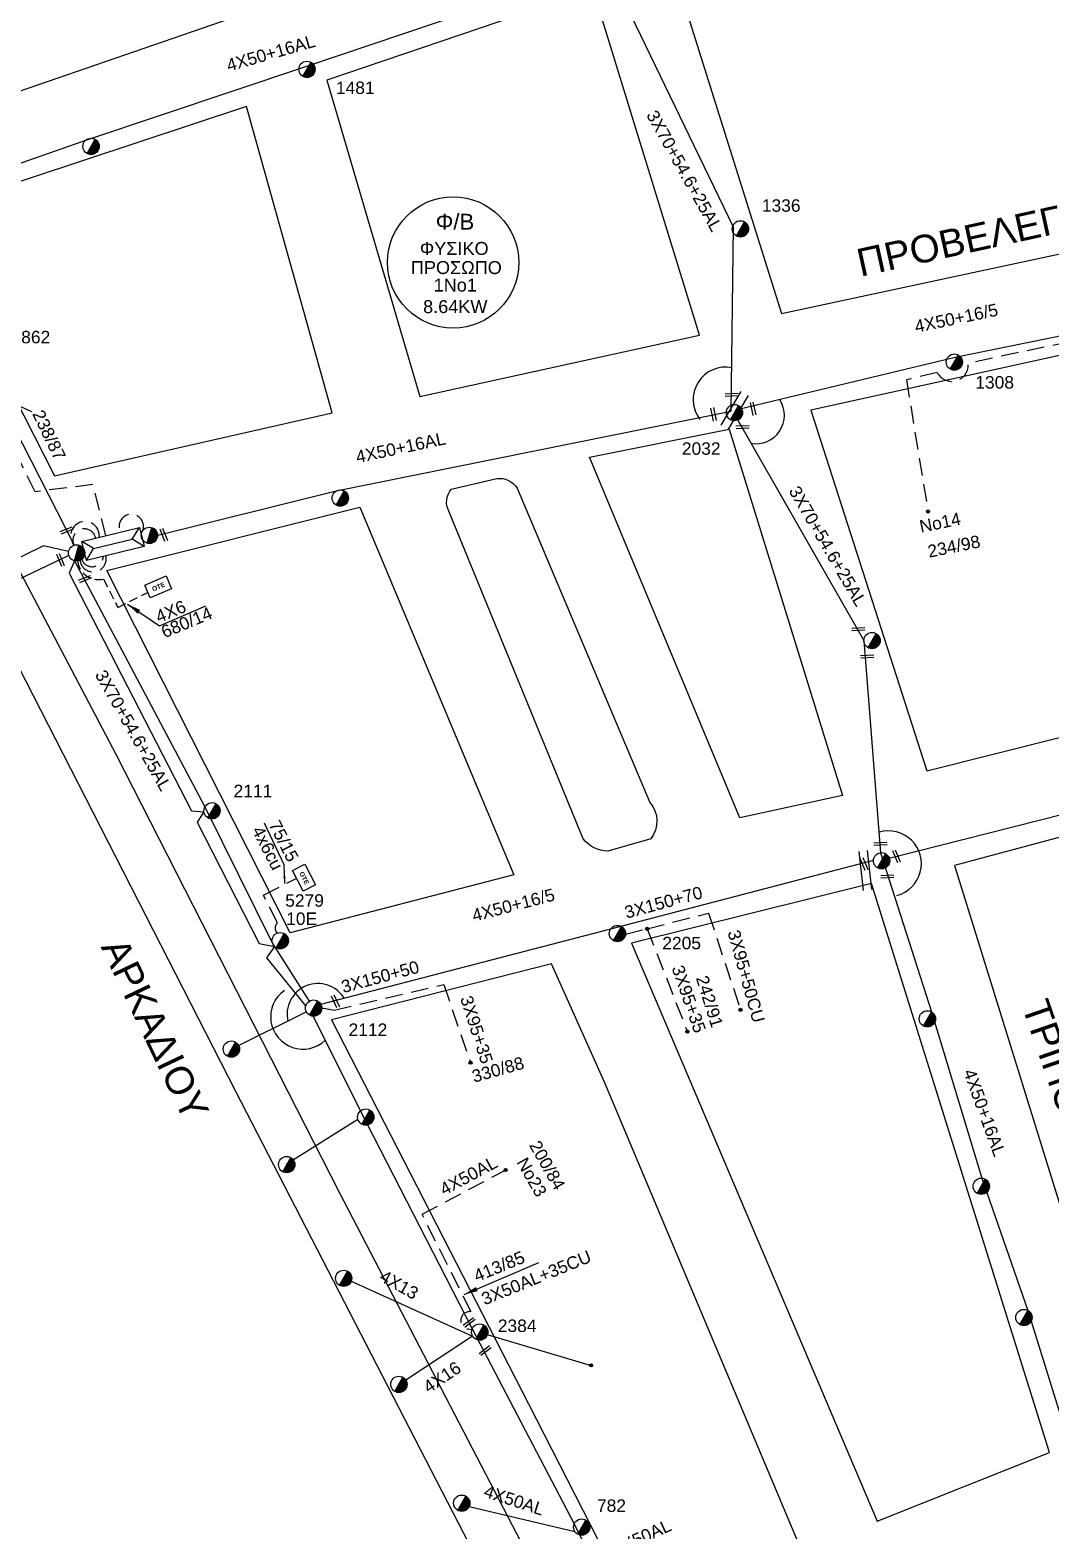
# Model space of a CAD drawing. Header units: millimetres. Extents: x 839 to 3144, y 747 to 1790.
# Drawn here: x 1235.1 to 1382.5, y 1375.4 to 1592.2 of the extents above; entities that cross this region are included whole.
import ezdxf
from ezdxf.enums import TextEntityAlignment as Align

# ---------------------------------------------------------------- set-up
doc = ezdxf.new("R2010")
doc.units = ezdxf.units.MM
doc.linetypes.add('DASHED', pattern=[19.05, 12.7, -6.35])
for name, color, linetype in [('Pillar OTE', 7, 'Continuous'), ('Γέφυρες Εναερίου Δικτύου', 7, 'DASHED'), ('Γυμνά εναέρια ΧΤ (3Φ)   4x16AL', 7, 'Continuous'), ('Γυμνά εναέρια ΧΤ και ΦΟΠ (3Φ)   4x50+16AL', 7, 'Continuous'), ('Επιγραφές - Σχήματα', 7, 'Continuous'), ('Καλώδια ΧΤ   3x150+50AL', 7, 'DASHED'), ('Καλώδια ΧΤ   3x150+70AL', 7, 'DASHED'), ('Καλώδια ΧΤ   3x95+35CU', 7, 'DASHED'), ('Καλώδια ΧΤ   3x95+50CU', 7, 'DASHED'), ('Καλώδια ΧΤ   4x16AL', 7, 'DASHED'), ('Καλώδια ΧΤ   4x50AL', 7, 'DASHED'), ('Μηχανική τομή', 7, 'Continuous'), ('Στύλος ΦΜ', 7, 'Continuous'), ('Στύλος ΦΜ @ 1', 7, 'Continuous'), ('Συνδέσεις', 7, 'Continuous'), ('Συνεστραμμένα ΧΤ   3x70+54.6+25AL', 7, 'SYN_LINE'), ('Τομή', 7, 'Continuous'), ('Υποσταθμός εναέριος 2 στύλων', 7, 'Continuous'), ('Υποσταθμός πόλεως', 7, 'Continuous'), ('Υπόβαθρο ΔΕΗ', 7, 'Continuous'), ('Υπόγεια καλώδια Παροχών ΧΤ   4x50AL', 7, 'DASHED'), ('Υπόγεια καλώδια Παροχών ΧΤ   4x6', 7, 'DASHED')]:
    doc.layers.add(name, color=color, linetype=linetype)
doc.styles.add('ar', font='ARIAL.TTF')
doc.styles.get("Standard").update_dxf_attribs({"font": 'ARIAL.TTF'})
doc.linetypes.add('SYN_LINE', pattern='A,0.5,-0.0001,["/\\/\\/\\/",Standard,S=0.1,R=0,X=0,Y=-0.05],-0.25', length=0.7501)
doc.dimstyles.new('ISO-25', dxfattribs={"dimtxt": 2.5, "dimasz": 2.5, "dimexe": 1.25, "dimexo": 0.625, "dimtad": 1, "dimtxsty": 'Standard', "dimcen": 2.5, "dimadec": 0, "dimazin": 0, "dimtfac": 1, "dimtmove": 0, "dimatfit": 3, "dimfxl": 1, "dimarcsym": 0})

# ---------------------------------------------------------------- blocks, each defined once
blk = doc.blocks.new('ΥΠΑΡΧΩΝ ΤΣΙΜΕΝΤΕΝΙΟΣ ΣΤΥΛΟΣ')
at = {"layer": 'Στύλος ΦΜ'}
blk.add_hatch(color=7, dxfattribs=at).paths.add_polyline_path([(-1.29, -2.28, 0.574793), (2.62, 0, 0.268822), (1.3, 2.27)])
at = {"layer": 'Στύλος ΦΜ', "color": 7}
blk.add_line((-1.29, -2.28), (1.3, 2.27), dxfattribs=at)
blk.add_circle((0, 0), 2.62, dxfattribs=at)
at = {"layer": 'Στύλος ΦΜ', "flags": 4}
for tag, p in [('ΑΡΙΘΜΟΣ', (-4.68, 8.05)), ('ΤΥΠΟΣ', (-4.91, 3.03))]:
    blk.add_attdef(tag, p, '', height=4, dxfattribs=at)
blk = doc.blocks.new('ΤΟΜΗ')
at = {"layer": 'Τομή', "ltscale": 40}
for p, q in [((-5.68, 0), (5.68, 0)), ((5.68, -2.33), (-5.68, -2.33))]:
    blk.add_line(p, q, dxfattribs=at)
blk = doc.blocks.new('ΥΠΟΣΤΑΘΜΟΣ ΕΝΑΕΡΙΟΣ ΕΠΙ 2 ΣΤΥΛΩΝ')
at = {"layer": 'Υποσταθμός εναέριος 2 στύλων', "linetype": 'Continuous'}
for points in [[(-11.97, -2.11, 0.574793), (-8.45, -0.07, 0.268822), (-9.64, 1.98)], [(9.68, -2.15, 0.574793), (13.19, -0.1, 0.268822), (12.01, 1.95)]]:
    blk.add_hatch(color=256, dxfattribs=at).paths.add_polyline_path(points)
for p, q in [((-11.97, -2.11), (-9.64, 1.98)), ((9.68, -2.15), (12.01, 1.95))]:
    blk.add_line(p, q, dxfattribs=at)
for centre in [(-10.81, -0.07), (10.84, -0.1)]:
    blk.add_circle(centre, 2.36, dxfattribs=at)
at = {"layer": 'Υποσταθμός πόλεως', "linetype": 'Continuous', "ltscale": 40}
blk.add_lwpolyline([(-8.57, 2.82), (8.57, 2.82), (8.57, -2.82), (-8.57, -2.82)], close=True, dxfattribs=at)
for points in [[(-5.75, 0), (-8.57, 2.82)], [(-8.57, -2.82), (-5.75, 0)], [(-5.75, 0), (5.75, 0)], [(5.75, 0), (8.57, 2.82)], [(8.57, -2.82), (5.75, 0)]]:
    blk.add_lwpolyline(points, dxfattribs=at)
at = {"layer": 'Υποσταθμός εναέριος 2 στύλων', "ltscale": 40, "flags": 1}
for tag, p in [('ΜΕΤΑΣΧΗΜΑΤΙΣΜΟΣ', (14.09, 2.51)), ('ΙΣΧΥΣ', (14.07, -0.28)), ('ΑΡΙΘΜΟΣ', (14.19, -3))]:
    blk.add_attdef(tag, p, '', height=1.8, dxfattribs=at)
blk = doc.blocks.new('ΜΗΧΑΝΙΚΗ ΤΟΜΗ')
at = {"layer": 'Μηχανική τομή', "ltscale": 40}
for p, q in [((-1.89, 0.78), (1.89, 0.78)), ((1.89, 0), (-1.89, 0))]:
    blk.add_line(p, q, dxfattribs=at)
blk = doc.blocks.new('A$C3F94617C')
at = {"layer": 'Μηχανική τομή', "xscale": 0.5, "yscale": 0.5, "zscale": 0.5}
blk.add_blockref('ΜΗΧΑΝΙΚΗ ΤΟΜΗ', (0.95, 0), dxfattribs=at)
blk = doc.blocks.new('_ΣΥΝΔΕΣΗ')
at = {"layer": 'Συνδέσεις', "linetype": 'SYN_LINE', "ltscale": 40}
blk.add_hatch(color=256, dxfattribs=at).paths.add_polyline_path([(0.5, -0.01, 1), (-0.5, -0.01, 1)])
at = {"layer": 'Συνδέσεις'}
blk.add_circle((0, -0.01), 0.5, dxfattribs=at)
blk = doc.blocks.new('PILLAR ΟΤΕ')
at = {"layer": 'Pillar OTE', "ltscale": 40}
blk.add_lwpolyline([(-3.31, 2.02), (3.39, 2.02), (3.39, -1.99), (-3.31, -1.99)], close=True, dxfattribs=at)
at = {"layer": 'Pillar OTE', "insert": (-1.81, 0.71), "char_height": 1.3575, "width": 109.961, "attachment_point": 1}
blk.add_mtext('{\\fArial|b1|i0|c161|p34;OTE}', dxfattribs=at)

msp = doc.modelspace()

# ---------------------------------------------------------------- linework, layer by layer
at = {"layer": 'Γέφυρες Εναερίου Δικτύου', "color": 85, "linetype": 'Continuous', "lineweight": 30, "ltscale": 0.2}
msp.add_lwpolyline([(1240.38, 747.83), (1256.99, 855.52), (1256.74, 911.68), (1241.63, 956.13), (1240.93, 1098.03), (1254.34, 1113.25), (1209.24, 1207.12), (1279, 1229.07), (1364.43, 1258.51), (1320.1, 1346.57), (1279.82, 1424.1), (1247.52, 1487.49), (1205.71, 1566.9), (1162.53, 1649.92), (1121.62, 1729.43), (1194.67, 1771.2)], dxfattribs=at)
at = {"layer": 'Γέφυρες Εναερίου Δικτύου', "color": 173, "ltscale": 0.2}
msp.add_lwpolyline([(1277.22, 1450.87), (1279, 1450.55), (1294.86, 1454.25), (1298.72, 1442.95)], dxfattribs=at)
at = {"layer": 'Γέφυρες Εναερίου Δικτύου', "color": 151, "linetype": 'SYN_LINE', "ltscale": 15}
msp.add_lwpolyline([(1282.46, 1434.76), (1272.09, 1428.24)], dxfattribs=at)
at = {"layer": 'Γέφυρες Εναερίου Δικτύου', "color": 151, "linetype": 'Continuous', "ltscale": 20}
msp.add_lwpolyline([(1281.49, 1411.37), (1299.03, 1403.44)], dxfattribs=at)
at = {"layer": 'Γυμνά εναέρια ΧΤ (3Φ)   4x16AL', "color": 151, "linetype": 'Continuous', "ltscale": 0.2}
msp.add_lwpolyline([(1299.03, 1403.44), (1289.38, 1397.08)], dxfattribs=at)
at = {"layer": 'Γυμνά εναέρια ΧΤ και ΦΟΠ (3Φ)   4x50+16AL', "color": 30, "ltscale": 0.2}
msp.add_lwpolyline([(1167.62, 1663.14), (1184.83, 1627.3), (1195.79, 1606.94), (1205.28, 1588.2), (1216.65, 1566.06), (1227.69, 1544.59), (1241.42, 1517.73)], dxfattribs=at)
at = {"layer": 'Γυμνά εναέρια ΧΤ και ΦΟΠ (3Φ)   4x50+16AL', "color": 6, "ltscale": 0.2}
msp.add_lwpolyline([(1217.64, 1567.36), (1243.54, 1576.39), (1274.78, 1586.85), (1318.42, 1601.58), (1353.05, 1613.21), (1381.64, 1622.74)], dxfattribs=at)
at = {"layer": 'Γυμνά εναέρια ΧΤ και ΦΟΠ (3Φ)   4x50+16AL', "color": 2, "ltscale": 0.2}
for points in [[(1337.47, 1537.38), (1368.79, 1544.93), (1417.06, 1554.72)], [(1357.98, 1473.3), (1365.35, 1450.31), (1372.64, 1426.26), (1379.29, 1407.15), (1388.8, 1376.44)]]:
    msp.add_lwpolyline(points, dxfattribs=at)
at = {"layer": 'Γυμνά εναέρια ΧΤ και ΦΟΠ (3Φ)   4x50+16AL', "color": 85, "ltscale": 0.2}
msp.add_lwpolyline([(1252.36, 1518.9), (1279.32, 1525.57), (1336.39, 1537.12)], dxfattribs=at)
at = {"layer": 'Γυμνά εναέρια ΧΤ και ΦΟΠ (3Φ)   4x50+16AL', "color": 151, "ltscale": 0.2}
for points in [[(1359.25, 1472.52), (1413.25, 1486.18), (1451.38, 1485.28)], [(1276, 1449.67), (1282.81, 1435.97), (1298.97, 1404.51), (1313.71, 1376.29), (1326.25, 1350.7)]]:
    msp.add_lwpolyline(points, dxfattribs=at)
at = {"layer": 'Γυμνά εναέρια ΧΤ και ΦΟΠ (3Φ)   4x50+16AL', "color": 173, "ltscale": 0.2}
msp.add_lwpolyline([(1277.07, 1451.41), (1319.01, 1462.32), (1356.96, 1472.21)], dxfattribs=at)
at = {"layer": 'Επιγραφές - Σχήματα', "color": 151, "linetype": 'SYN_LINE', "ltscale": 15}
msp.add_line((1300.44, 1403.86), (1316.15, 1399.21), dxfattribs=at)
at = {"layer": 'Επιγραφές - Σχήματα', "color": 202}
msp.add_circle((1296.21, 1558.59), 9.49, dxfattribs=at)
at = {"layer": 'Επιγραφές - Σχήματα', "linetype": 'Continuous', "ltscale": 0.2}
for centre, radius, start, end in [((1335.6, 1538.78), 4.7, 78.3024, 217.8309), ((1339.99, 1536.49), 4.09, 259.5843, 33.0098), ((1359.14, 1471.7), 4.74, 284.8395, 106.2902)]:
    msp.add_arc(centre, radius, start, end, dxfattribs=at)
at = {"layer": 'Επιγραφές - Σχήματα', "color": 85, "linetype": 'DASHED', "ltscale": 0.2}
msp.add_arc((1249.7, 1520.43), 1.77, 340.3928, 207.1526, dxfattribs=at)
at = {"layer": 'Επιγραφές - Σχήματα', "color": 151, "linetype": 'DASHED', "ltscale": 0.2}
msp.add_arc((1243, 1519.07), 2.08, 354.9721, 220.3063, dxfattribs=at)
at = {"layer": 'Επιγραφές - Σχήματα', "color": 30, "linetype": 'DASHED', "ltscale": 0.2}
msp.add_arc((1242.91, 1518.44), 1.66, 11.0726, 205.5322, dxfattribs=at)
at = {"layer": 'Επιγραφές - Σχήματα', "color": 173, "linetype": 'DASHED', "ltscale": 0.2}
msp.add_arc((1244.17, 1515.78), 1.9, 187.3147, 13.3685, dxfattribs=at)
at = {"layer": 'Επιγραφές - Σχήματα', "color": 1, "linetype": 'DASHED', "ltscale": 0.2}
msp.add_arc((1244.04, 1516.25), 1.62, 200.5965, 355.6752, dxfattribs=at)
at = {"layer": 'Καλώδια ΧΤ   3x150+50AL', "color": 27, "ltscale": 0.2}
for points in [[(1246.02, 1519.12), (1244.14, 1526.5), (1235.81, 1525.47), (1227.77, 1541.47), (1226.97, 1541.61, -0.633621), (1226.13, 1544.74), (1216.97, 1561.79), (1216.36, 1562.2, -0.31821), (1215.08, 1565.67), (1214.14, 1567.7), (1218.26, 1569.91), (1215.18, 1575.97), (1210.31, 1574.31), (1195.15, 1603.72), (1193.98, 1604.77, -1.08763), (1195.44, 1606.14)], [(1389.09, 1508.21), (1393.44, 1491.12), (1441.98, 1503.84), (1431.73, 1523.59), (1434.29, 1526.7), (1427.5, 1539.01), (1425.06, 1543.9), (1421.49, 1542.46, -0.316), (1417.15, 1543.46), (1411.47, 1552.59), (1370.66, 1544.04)], [(1370.66, 1544.04, -0.828622), (1366.17, 1542.69), (1361.72, 1541.61), (1364.85, 1522.6)]]:
    msp.add_lwpolyline(points, format="xyb", dxfattribs=at)
at = {"layer": 'Καλώδια ΧΤ   3x95+35CU', "color": 173, "ltscale": 0.2}
msp.add_lwpolyline([(1321.13, 1461.54), (1324.25, 1462.29), (1330.06, 1447.44)], dxfattribs=at)
at = {"layer": 'Καλώδια ΧΤ   3x95+50CU', "color": 173, "ltscale": 0.2}
msp.add_lwpolyline([(1324.25, 1462.29), (1333.12, 1464.57), (1337.75, 1450.6)], dxfattribs=at)
at = {"layer": 'Καλώδια ΧΤ   4x16AL', "linetype": 'Continuous', "ltscale": 0.2}
for centre, radius, start, end in [((1274.5, 1449.57), 4.66, 125.1661, 313.7491), ((1276.67, 1449.93), 4.46, 30.9181, 193.2984)]:
    msp.add_arc(centre, radius, start, end, dxfattribs=at)
at = {"layer": 'Καλώδια ΧΤ   4x50AL', "color": 151, "ltscale": 0.2}
msp.add_lwpolyline([(1298.91, 1404.34), (1298.36, 1404.44, -0.994833), (1298.82, 1406.96), (1291.72, 1421.04), (1303.78, 1427.43)], format="xyb", dxfattribs=at)
at = {"layer": 'Καλώδια ΧΤ   4x50AL', "color": 151, "linetype": 'Continuous', "ltscale": 0.2}
msp.add_lwpolyline([(1298.55, 1378.84), (1313.79, 1375.22)], dxfattribs=at)
at = {"layer": 'Συνεστραμμένα ΧΤ   3x70+54.6+25AL', "color": 85, "ltscale": 20}
msp.add_lwpolyline([(1336.39, 1537.12), (1336.72, 1563.71), (1318.42, 1601.58)], dxfattribs=at)
at = {"layer": 'Συνεστραμμένα ΧΤ   3x70+54.6+25AL', "color": 2, "ltscale": 20}
for points in [[(1337.37, 1535.82), (1355.58, 1503.95), (1357.98, 1473.3)], [(1240.63, 1516.81), (1237.01, 1517.62), (1202.18, 1500.56), (1199.57, 1497.34), (1198.2, 1498.99), (1149.79, 1476.26), (1149.48, 1472.72)]]:
    msp.add_lwpolyline(points, dxfattribs=at)
at = {"layer": 'Συνεστραμμένα ΧΤ   3x70+54.6+25AL', "color": 1, "ltscale": 20}
msp.add_lwpolyline([(1240.67, 1516.26), (1199.7, 1496.73), (1149.48, 1472.72)], dxfattribs=at)
at = {"layer": 'Συνεστραμμένα ΧΤ   3x70+54.6+25AL', "color": 151, "ltscale": 20}
msp.add_lwpolyline([(1241.47, 1515.48), (1240.73, 1513.68), (1258.39, 1479.36), (1260.19, 1479.19), (1259.22, 1477.7), (1268.19, 1460.17), (1268.19, 1460.17), (1270.38, 1459.76), (1269.25, 1458.1), (1274.9, 1451.11)], dxfattribs=at)
at = {"layer": 'Συνεστραμμένα ΧΤ   3x70+54.6+25AL', "color": 173, "ltscale": 20}
msp.add_lwpolyline([(1241.47, 1515.48), (1260.33, 1479.93), (1270.12, 1460.16), (1275.41, 1451.84)], dxfattribs=at)
at = {"layer": 'Συνεστραμμένα ΧΤ   3x70+54.6+25AL', "color": 173, "ltscale": 15}
msp.add_lwpolyline([(1275, 1450.31), (1264.16, 1444.9)], dxfattribs=at)
at = {"layer": 'Υπόβαθρο ΔΕΗ'}
for points in [[(1307.4, 1608.85), (1213.76, 1576.5), (1199.08, 1605.98), (1273.62, 1637.54)], [(1327.78, 1601.84), (1343.69, 1551.2), (1409.77, 1565.38), (1381.09, 1619.83)], [(1277.97, 1584.93), (1291.4, 1539.24), (1331.8, 1548.07), (1316.45, 1598.04)], [(1238.58, 1527.74), (1278.75, 1536.88), (1266.34, 1581.13), (1219.34, 1565.56)], [(1364.67, 1485.13), (1440.99, 1504.3), (1415.85, 1552.18), (1347.92, 1537.23)], [(1336.1, 1534.48), (1352.47, 1481.58), (1337.66, 1478.33), (1315.93, 1530.45)], [(1282.73, 1523.25), (1304.98, 1470.1), (1272.65, 1461.73), (1246.18, 1514.1)], [(1229.71, 1326.3), (1307.21, 1356.63), (1264.81, 1438.79), (1229.01, 1508.68), (1160.41, 1476.01), (1211.22, 1366.23)], [(1368.68, 1471.46), (1393.58, 1391.27), (1451.28, 1413.74), (1481.9, 1425.5), (1452.26, 1482.6), (1413.94, 1482.91), (1403.91, 1480.87)], [(1357.5, 1376.7), (1382.39, 1386.62), (1356.66, 1468.83), (1321.99, 1460.23)], [(1322.76, 1363.04), (1346.65, 1372.26), (1318.1, 1440.12), (1310.42, 1457.22), (1278.62, 1449.16), (1307.09, 1393.67)]]:
    msp.add_lwpolyline(points, close=True, dxfattribs=at)
msp.add_lwpolyline([(1305.46, 1525.96), (1324.62, 1480.57, -0.364895), (1324.78, 1475.3), (1318.57, 1473.52, -0.226794), (1315, 1475.3), (1295.6, 1522.63, -0.295514), (1295.91, 1525.81), (1302.51, 1527.36, -0.297341), (1305.46, 1525.96, 0.042017)], format="xyb", dxfattribs=at)
for points in [[(1253.75, 1506.1), (1260.47, 1508.97)], [(1271.79, 1471.54), (1268.94, 1477.55)]]:
    msp.add_lwpolyline(points, dxfattribs=at)
at = {"layer": 'Υπόγεια καλώδια Παροχών ΧΤ   4x6', "linetype": 'DASHED', "ltscale": 0.1}
msp.add_lwpolyline([(1241.94, 1515.44, 0.446127), (1245.67, 1512.84), (1247.75, 1508.73), (1252.08, 1510.92)], format="xyb", dxfattribs=at)
at = {"layer": 'Υπόγεια καλώδια Παροχών ΧΤ   4x6', "linetype": 'DASHED', "ltscale": 0.2}
msp.add_lwpolyline([(1270.82, 1461.69, -0.44719), (1270.81, 1463.14), (1268.78, 1467.16), (1273.62, 1469.6)], format="xyb", dxfattribs=at)

# ---------------------------------------------------------------- block references
at = {"layer": 'Pillar OTE', "xscale": 0.5, "yscale": 0.5, "zscale": 0.5}
for p, rotation in [((1253.57, 1511.69), 23.09391036467642), ((1274.65, 1469.69), 297.099458427569)]:
    msp.add_blockref('PILLAR ΟΤΕ', p, dxfattribs=dict(at, rotation=rotation))
at = {"layer": 'Επιγραφές - Σχήματα', "ltscale": 0.2}
for p, rotation in [((1337.4, 1539.69), 182.6568031927809), ((1334.23, 1535.76), 102.5269499488134), ((1339.96, 1536.57), 102.5269499488134), ((1338.98, 1535.05), 182.6568031927805), ((1239.56, 1519.33), 22.20214212711726), ((1254.93, 1518.43), 112.2021421271189), ((1240, 1514.78), 112.202142127119), ((1242.19, 1512.3), 22.20214212711723), ((1355.72, 1505.85), 182.6568031927805), ((1357, 1501.88), 182.6568031927808), ((1358.91, 1474.83), 182.6568031927808), ((1356.14, 1470.86), 112.2021421271189), ((1360.83, 1471.96), 112.2021421271189), ((1359.9, 1470.1), 182.6568031927808), ((1279.78, 1451.04), 115.3587555892287), ((1297.88, 1404.69), 36.6745881781156), ((1300.19, 1400.63), 36.6745881781156)]:
    msp.add_blockref('A$C3F94617C', p, dxfattribs=dict(at, rotation=rotation))
at = {"layer": 'Στύλος ΦΜ @ 1', "ltscale": 40}
ref = msp.add_blockref('ΥΠΑΡΧΩΝ ΤΣΙΜΕΝΤΕΝΙΟΣ ΣΤΥΛΟΣ', (1275.09, 1586.5), dxfattribs=dict(at, xscale=0.4499999999998181, yscale=0.4499999999998181, zscale=0.4499999999998181))
ref.add_attrib('ΤΥΠΟΣ', '1481', (1279.27, 1582.94), dxfattribs={"layer": 'Στύλος ΦΜ', "height": 1.8, "flags": 4})
at = {"layer": 'Στύλος ΦΜ @ 1', "ltscale": 40, "xscale": 0.4499999999998181, "yscale": 0.4499999999998181, "zscale": 0.4499999999998181}
for p in [(1243.88, 1575.37), (1279.9, 1524.55), (1356.76, 1503.96), (1358.13, 1472.13), (1364.76, 1449.29), (1264.16, 1444.91), (1283.59, 1435.09), (1272.16, 1428.23), (1372.54, 1425.09), (1280.39, 1411.79), (1378.71, 1406.13), (1288.37, 1396.47), (1297.46, 1379.3)]:
    msp.add_blockref('ΥΠΑΡΧΩΝ ΤΣΙΜΕΝΤΕΝΙΟΣ ΣΤΥΛΟΣ', p, dxfattribs=at)
at = {"layer": 'Στύλος ΦΜ @ 1', "ltscale": 40}
ref = msp.add_blockref('ΥΠΑΡΧΩΝ ΤΣΙΜΕΝΤΕΝΙΟΣ ΣΤΥΛΟΣ', (1337.74, 1563.45), dxfattribs=dict(at, xscale=0.4499999999998181, yscale=0.4499999999998181, zscale=0.4499999999998181))
ref.add_attrib('ΤΥΠΟΣ', '1336', (1340.83, 1565.92), dxfattribs={"layer": 'Στύλος ΦΜ', "height": 1.8, "flags": 4})
ref = msp.add_blockref('ΥΠΑΡΧΩΝ ΤΣΙΜΕΝΤΕΝΙΟΣ ΣΤΥΛΟΣ', (1228.91, 1544.38), dxfattribs=dict(at, xscale=0.4499999999998181, yscale=0.4499999999998181, zscale=0.4499999999998181))
ref.add_attrib('ΤΥΠΟΣ', '2862', (1232.39, 1546.91), dxfattribs={"layer": 'Στύλος ΦΜ', "height": 1.8, "flags": 4})
ref = msp.add_blockref('ΥΠΑΡΧΩΝ ΤΣΙΜΕΝΤΕΝΙΟΣ ΣΤΥΛΟΣ', (1368.65, 1544.19), dxfattribs=dict(at, xscale=0.4499999999998181, yscale=0.4499999999998181, zscale=0.4499999999998181))
ref.add_attrib('ΤΥΠΟΣ', '1308', (1371.68, 1540.37), dxfattribs={"layer": 'Στύλος ΦΜ', "height": 1.8, "flags": 4})
ref = msp.add_blockref('ΥΠΑΡΧΩΝ ΤΣΙΜΕΝΤΕΝΙΟΣ ΣΤΥΛΟΣ', (1336.87, 1536.89), dxfattribs=dict(at, xscale=0.4499999999998181, yscale=0.4499999999998181, zscale=0.4499999999998181))
ref.add_attrib('ΑΡΙΘΜΟΣ', '2032', (1329.27, 1530.8), dxfattribs={"layer": 'Στύλος ΦΜ', "height": 1.8, "flags": 4})
ref = msp.add_blockref('ΥΠΑΡΧΩΝ ΤΣΙΜΕΝΤΕΝΙΟΣ ΣΤΥΛΟΣ', (1261.36, 1479.35), dxfattribs=dict(at, xscale=0.4499999999998181, yscale=0.4499999999998181, zscale=0.4499999999998181))
ref.add_attrib('ΑΡΙΘΜΟΣ', '2111', (1264.48, 1481.32), dxfattribs={"layer": 'Στύλος ΦΜ', "height": 1.8, "flags": 4})
ref = msp.add_blockref('ΥΠΑΡΧΩΝ ΤΣΙΜΕΝΤΕΝΙΟΣ ΣΤΥΛΟΣ', (1271.22, 1460.58), dxfattribs=dict(at, xscale=0.4499999999998181, yscale=0.4499999999998181, zscale=0.4499999999998181))
ref.add_attrib('ΤΥΠΟΣ', '5279', (1271.94, 1465.49), dxfattribs={"layer": 'Στύλος ΦΜ', "height": 1.8, "flags": 4})
ref.add_attrib('ΑΡΙΘΜΟΣ', '10Ε', (1272.08, 1462.86), dxfattribs={"layer": 'Στύλος ΦΜ', "height": 1.8, "flags": 4})
ref = msp.add_blockref('ΥΠΑΡΧΩΝ ΤΣΙΜΕΝΤΕΝΙΟΣ ΣΤΥΛΟΣ', (1319.96, 1461.62), dxfattribs=dict(at, xscale=0.4499999999998181, yscale=0.4499999999998181, zscale=0.4499999999998181))
ref.add_attrib('ΤΥΠΟΣ', '2205', (1326.44, 1459.34), dxfattribs={"layer": 'Στύλος ΦΜ', "height": 1.8, "flags": 4})
ref = msp.add_blockref('ΥΠΑΡΧΩΝ ΤΣΙΜΕΝΤΕΝΙΟΣ ΣΤΥΛΟΣ', (1276.04, 1450.84), dxfattribs=dict(at, xscale=0.4499999999998181, yscale=0.4499999999998181, zscale=0.4499999999998181))
ref.add_attrib('ΑΡΙΘΜΟΣ', '2112', (1281.1, 1446.82), dxfattribs={"layer": 'Στύλος ΦΜ', "height": 1.8, "flags": 4})
ref = msp.add_blockref('ΥΠΑΡΧΩΝ ΤΣΙΜΕΝΤΕΝΙΟΣ ΣΤΥΛΟΣ', (1300.05, 1404.03), dxfattribs=dict(at, xscale=0.4499999999998181, yscale=0.4499999999998181, zscale=0.4499999999998181))
ref.add_attrib('ΑΡΙΘΜΟΣ', '2384', (1302.67, 1404.04), dxfattribs={"layer": 'Στύλος ΦΜ', "height": 1.8, "flags": 4})
ref = msp.add_blockref('ΥΠΑΡΧΩΝ ΤΣΙΜΕΝΤΕΝΙΟΣ ΣΤΥΛΟΣ', (1314.8, 1375.84), dxfattribs=dict(at, xscale=0.4499999999998181, yscale=0.4499999999998181, zscale=0.4499999999998181))
ref.add_attrib('ΤΥΠΟΣ', '782', (1317, 1378.04), dxfattribs={"layer": 'Στύλος ΦΜ', "height": 1.8, "flags": 4})
at = {"layer": 'Συνδέσεις', "xscale": 0.4500000000000455, "yscale": 0.4500000000000455, "zscale": 0.4500000000000455}
for p in [(1364.85, 1522.61), (1324.25, 1462.3), (1337.75, 1450.6), (1330.06, 1447.45), (1298.72, 1442.96), (1303.79, 1427.44), (1316.15, 1399.21)]:
    msp.add_blockref('_ΣΥΝΔΕΣΗ', p, dxfattribs=at)
at = {"layer": 'Τομή'}
for p, xscale, yscale, zscale, rotation in [((1336.39, 1537.52), 0.5000000000000024, 0.5000000000000024, 0.5000000000000024, 59.59711342922873), ((1355.2, 1470.66), 0.4999999999999487, 0.4999999999999487, 0.4999999999999487, 96.17604495925242)]:
    msp.add_blockref('ΤΟΜΗ', p, dxfattribs=dict(at, xscale=xscale, yscale=yscale, zscale=zscale, rotation=rotation))
at = {"layer": 'Υποσταθμός εναέριος 2 στύλων', "xscale": 0.4999999999999639, "yscale": 0.4999999999999639, "zscale": 0.4999999999999639, "rotation": 13.64284712435887}
msp.add_blockref('ΥΠΟΣΤΑΘΜΟΣ ΕΝΑΕΡΙΟΣ ΕΠΙ 2 ΣΤΥΛΩΝ', (1247.04, 1517.92), dxfattribs=at)

# ---------------------------------------------------------------- texts
at = {"layer": 'Γέφυρες Εναερίου Δικτύου', "linetype": 'SYN_LINE', "ltscale": 20}
msp.add_text('4X13', height=1.8, rotation=330.5119, dxfattribs=at).set_placement((1288.41, 1410.88), align=Align.MIDDLE)
at = {"layer": 'Γυμνά εναέρια ΧΤ (3Φ)   4x16AL', "linetype": 'SYN_LINE', "ltscale": 20}
msp.add_text('4X16', height=1.8, rotation=33.9513, dxfattribs=at).set_placement((1294.61, 1397.51), align=Align.MIDDLE)
at = {"layer": 'Γυμνά εναέρια ΧΤ και ΦΟΠ (3Φ)   4x50+16AL', "linetype": 'SYN_LINE', "ltscale": 20}
for s, rotation, p in [('4X50+16AL', 16.0455, (1269.87, 1588.85)), ('4X50+16/5', 11.8488, (1368.92, 1550.59)), ('4X50+16AL', 12.0836, (1288.63, 1531.84)), ('4X50+16/5', 14.7486, (1304.9, 1465.78)), ('4X50+16AL', 290.0007, (1373.02, 1435.73))]:
    msp.add_text(s, height=1.8, rotation=rotation, dxfattribs=at).set_placement(p, align=Align.MIDDLE)
at = {"layer": 'Επιγραφές - Σχήματα', "color": 1, "style": 'ar'}
for s, height, p in [('Φ/Β', 2.286, (1296.48, 1564.53)), ('ΦΥΣΙΚΟ ', 1.87, (1296.73, 1560.62)), ('1No1', 1.87, (1296.52, 1555.31)), ('8.64KW', 1.87, (1296.52, 1552.21))]:
    msp.add_text(s, height=height, dxfattribs=at).set_placement(p, align=Align.MIDDLE)
at = {"layer": 'Επιγραφές - Σχήματα', "ltscale": 0.2, "attachment_point": 1}
for s, insert, char_height, width, rotation in [('ΠΡΟΒΕΛΕΓΓΙΟΥ', (1354.22, 1560.43), 4, 19.6719, 12.3822), ('238/87', (1236.96, 1537.5), 1.8, 9.756, 295.8423), ('Νο14', (1363.46, 1521.29), 1.8, 3.9442, 11.5747), ('234/98', (1364.64, 1517.68), 1.8, 3.9442, 11.5747), ('4Χ6', (1252.98, 1508.13), 1.8, 3.9442, 22.6809), ('680/14', (1253.8, 1505.93), 1.8, 3.9442, 22.6809), ('ΑΡΚΑΔΙΟΥ', (1248.85, 1461.42), 4, 74.3887, 295.5499), ('242/91', (1333, 1455.74), 1.8, 9.756, 287.3552), ('ΤΡΙΠΟΛΕΩΣ', (1382.14, 1452.48), 4, 74.3887, 289.1005), ('330/88', (1298.74, 1441.78), 1.8, 9.756, 15.7882), ('200/84', (1308.7, 1431.92), 1.8, 9.756, 299.6792), ('Νο23', (1306.88, 1429.47), 1.8, 9.756, 299.6792), ('413/85', (1298.96, 1412.9), 1.8, 9.756, 22.2443), ('3Χ50AL+35CU', (1300.09, 1409.54), 1.8, 9.756, 22.2443)]:
    msp.add_mtext(s, dxfattribs=dict(at, insert=insert, char_height=char_height, width=width, rotation=rotation))
at = {"layer": 'Επιγραφές - Σχήματα', "color": 1, "insert": (1290.1, 1558.79), "char_height": 1.87, "width": 13.4628, "attachment_point": 1}
msp.add_mtext('ΠΡΟΣΩΠΟ', dxfattribs=at)
at = {"layer": 'Επιγραφές - Σχήματα', "linetype": 'Continuous', "ltscale": 0.2, "insert": (1298.92, 1452.83), "char_height": 1.8, "width": 6.7019, "attachment_point": 1, "rotation": 287.792}
msp.add_mtext('3Χ95+35', dxfattribs=at)
at = {"layer": 'Καλώδια ΧΤ   3x150+50AL', "linetype": 'Continuous', "ltscale": 0.2, "insert": (1279.86, 1454.74), "char_height": 1.8, "width": 7.7419, "attachment_point": 1, "rotation": 15.117}
msp.add_mtext('3Χ150+50', dxfattribs=at)
at = {"layer": 'Καλώδια ΧΤ   3x150+70AL', "linetype": 'Continuous', "ltscale": 0.2, "insert": (1320.81, 1465.49), "char_height": 1.8, "width": 7.7419, "attachment_point": 1, "rotation": 15.117}
msp.add_mtext('3Χ150+70', dxfattribs=at)
at = {"layer": 'Καλώδια ΧΤ   3x95+35CU', "linetype": 'SYN_LINE', "ltscale": 20}
msp.add_text('3X95+35', height=1.8, rotation=289.2296, dxfattribs=at).set_placement((1330.29, 1452.16), align=Align.MIDDLE)
at = {"layer": 'Καλώδια ΧΤ   3x95+50CU', "linetype": 'SYN_LINE', "ltscale": 20}
msp.add_text('3X95+50CU', height=1.8, rotation=285.6357, dxfattribs=at).set_placement((1338.58, 1455.44), align=Align.MIDDLE)
at = {"layer": 'Καλώδια ΧΤ   4x50AL', "linetype": 'SYN_LINE', "ltscale": 20}
for rotation, p in [(28.2477, (1298.43, 1426.62)), (341.8271, (1305.04, 1379.73)), (24.4234, (1323.49, 1374.39))]:
    msp.add_text('4X50AL', height=1.8, rotation=rotation, dxfattribs=at).set_placement(p, align=Align.MIDDLE)
at = {"layer": 'Συνεστραμμένα ΧΤ   3x70+54.6+25AL', "linetype": 'SYN_LINE', "ltscale": 20}
for rotation, p in [(299.2206, (1329.64, 1571.82)), (300.235, (1350.36, 1517.6)), (299.4992, (1249.99, 1490.97))]:
    msp.add_text('3X70+54.6+25AL', height=1.8, rotation=rotation, dxfattribs=at).set_placement(p, align=Align.MIDDLE)
at = {"layer": 'Υπόγεια καλώδια Παροχών ΧΤ   4x50AL', "color": 7, "ltscale": 0.2, "char_height": 1.8, "attachment_point": 1, "rotation": 297.1975}
for s, insert in [('4x6cu', (1268.68, 1477.37)), ('75/15', (1271.09, 1478.2))]:
    msp.add_mtext_dynamic_manual_height_columns(s, width=1.8, gutter_width=12.5, heights=[0.118], dxfattribs=dict(at, insert=insert))

# ---------------------------------------------------------------- leaders
at = {"layer": 'Επιγραφές - Σχήματα', "ltscale": 40}
for points, override in [([(1228.47, 1540.09), (1235.28, 1537.05)], {"dimasz": 2, "dimtad": 0}), ([(1249.14, 1509.23), (1253.75, 1506.1)], {"dimasz": 2, "dimtad": 0}), ([(1271.87, 1468.84), (1271.79, 1471.54)], {"dimasz": 1, "dimtad": 0}), ([(1297.79, 1409.45), (1308.58, 1414.06)], {"dimasz": 2, "dimtad": 0})]:
    msp.add_leader(points, dimstyle='ISO-25', override=override, dxfattribs=at)

doc.saveas('drawing.dxf')
